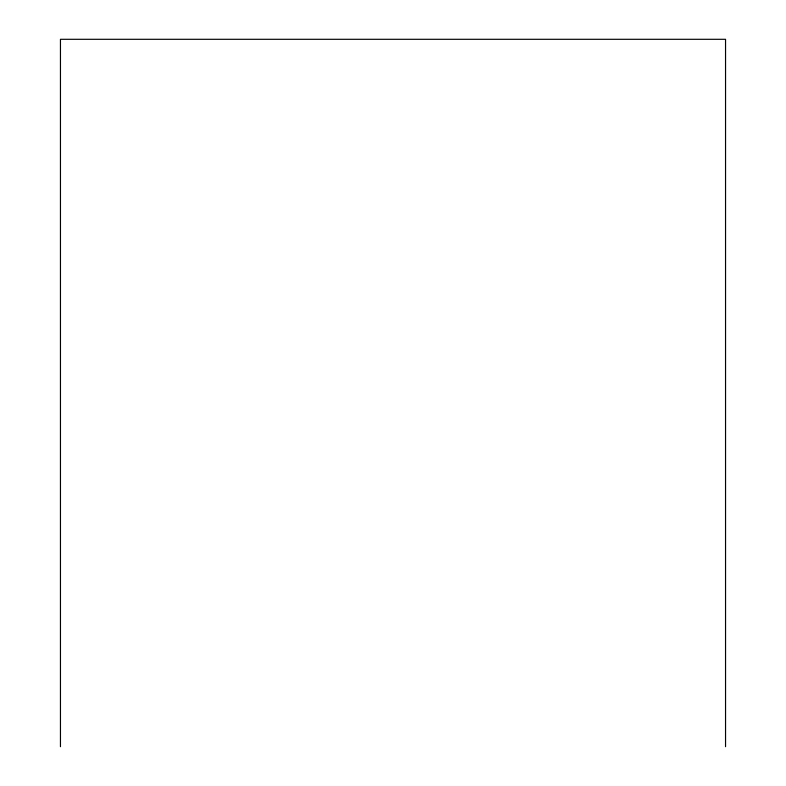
<?xml version="1.0" encoding="UTF-8"?>
<svg xmlns="http://www.w3.org/2000/svg" width="786" height="786" viewBox="0 0 786 786"><rect width="100%" height="100%" fill="white"/><g stroke="black" fill="none" stroke-linecap="round" stroke-linejoin="round"><path stroke-width="1.18" d="M725.547 746.7L725.547 39.3L60.453 39.3L60.453 746.7"/></g></svg>
